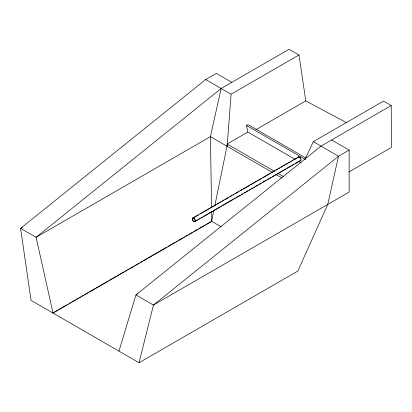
<?xml version="1.0" encoding="UTF-8"?>
<svg xmlns="http://www.w3.org/2000/svg" width="412" height="412" viewBox="0 0 412 412"><rect width="100%" height="100%" fill="white"/><g stroke="black" fill="none" stroke-linecap="round" stroke-linejoin="round"><path stroke-width="0.62" d="M214.786 205.861L227.228 145.034M227.326 143.762L231.086 94.199L298.988 54.997L305.792 100.894L346.647 122.761M213.88 210.249L211.593 221.275L221.234 226.842M298.988 54.997L289.064 49.265L221.162 88.472L210.408 136.645L211.583 207.411M231.796 82.328L216.315 73.388L205.681 79.531L20.6 228.356L31.065 300.394L139.045 362.735L153.439 305.045L338.515 156.225L349.155 150.081L349.155 192.049L153.439 305.045L135.919 294.935L118.97 351.142M304.916 159.609L313.3 141.666L383.541 101.11L391.24 105.56L391.4 147.434L348.789 172.036M221.162 88.472L36.081 237.291L53.035 313.074L211.814 221.404L211.65 211.274M22.269 227.388L20.6 228.356L36.081 237.291L210.408 136.645L272.167 172.304M295.116 159.336L247.859 132.051L246.536 125.48L248.029 124.615L305.74 157.935M227.136 146.301L227.136 144.02L247.859 132.051M255.996 129.641L305.792 100.894M192.677 218.036L298.535 156.921M192.801 218.247L198.373 215.028M200.041 214.065L211.186 207.627M212.298 206.984L216.202 204.733M217.315 204.089L218.988 203.126M220.101 202.483L221.213 201.839M222.331 201.195L223.999 200.232M225.117 199.588L229.015 197.338M230.128 196.694L231.802 195.726M232.914 195.087L234.026 194.443M235.144 193.8L239.042 191.549M240.716 190.581L241.829 189.937M242.941 189.293L249.631 185.436M250.743 184.792L256.872 181.254M257.984 180.611L261.888 178.36M263 177.716L269.685 173.854M270.797 173.21L274.701 170.959M275.813 170.316L277.487 169.353M278.6 168.709L279.712 168.065M280.829 167.421L282.498 166.458M283.616 165.815L284.728 165.171M285.84 164.527L287.514 163.564M288.627 162.92L290.3 161.952M291.413 161.308L292.525 160.67M293.643 160.026L298.654 157.132A1.869 1.076 60 0 1 299.931 157.472M391.24 105.56L321 146.111L135.919 294.935L137.593 293.967M194.67 221.481L197.456 219.869M198.569 219.225L199.681 218.587M200.798 217.943L202.467 216.975M203.585 216.331L207.483 214.08M208.596 213.437L212.494 211.186M213.612 210.542L220.296 206.685M221.409 206.041L232.553 199.609M233.666 198.965L235.34 197.997M236.452 197.353L240.356 195.103M241.468 194.459L242.58 193.815M244.254 192.852L245.367 192.208M246.484 191.565L248.153 190.602M249.265 189.958L250.383 189.314M251.495 188.67L253.169 187.707M254.281 187.063L258.18 184.808M259.297 184.169L260.966 183.201M262.084 182.557L265.982 180.307M267.094 179.663L270.998 177.412M272.111 176.769L286.036 168.729M287.154 168.086L291.052 165.83M292.165 165.191L293.838 164.223M294.951 163.579L298.854 161.329M194.788 221.692L300.647 160.577M52.808 312.945L57.824 310.051M58.937 309.407L65.621 305.549M66.739 304.906L67.851 304.262M68.964 303.618L70.637 302.65M71.75 302.011L75.654 299.756M76.766 299.112L78.435 298.149M79.552 297.505L80.664 296.861M81.782 296.218L83.451 295.255M84.563 294.611L88.467 292.36M89.579 291.717L108.521 280.778M109.638 280.134L116.323 276.277M117.435 275.633L124.12 271.771M125.238 271.132L126.35 270.488M127.463 269.845L129.136 268.876M130.249 268.233L134.152 265.982M135.265 265.338L139.163 263.088M140.281 262.444L141.949 261.481M143.067 260.837L146.966 258.587M148.078 257.943L167.02 247.004M168.137 246.361L174.822 242.503M175.934 241.859L177.052 241.216M178.164 240.572L182.619 237.997M183.737 237.358L184.849 236.715M185.961 236.071L187.635 235.103M188.748 234.459L192.651 232.208M193.764 231.565L197.662 229.314M198.78 228.67L205.464 224.813M206.577 224.169L211.037 221.594M139.045 362.735L297.83 271.06L327.761 204.398L338.515 156.225L313.3 141.666M331.639 139.972L349.155 150.081M205.681 79.531L231.086 94.199M246.536 125.48L305.354 159.434M298.453 161.262L301.234 162.864M227.136 144.02L274.392 171.299M277.729 173.225L283.286 176.439M276.061 174.549L282.174 178.082M298.149 157.466A2.111 1.221 60 0 1 299.848 157.199A2.111 1.221 60 0 1 301.079 159.753A2.111 1.221 60 0 1 299.591 160.469M298.314 157.616A1.869 1.076 60 0 1 298.448 157.322M300.25 157.806A1.869 1.076 60 0 1 300.868 159.089M300.734 160.17A1.869 1.076 60 0 1 300.523 160.366M192.244 218.999A2.111 1.221 60 0 0 194.479 221.785A2.111 1.221 60 0 0 194.479 218.798A2.111 1.221 60 0 0 192.244 218.999M192.414 219.102A1.869 1.076 60 0 0 194.397 221.563A1.869 1.076 60 0 0 194.397 218.921A1.869 1.076 60 0 0 192.414 219.102"/></g></svg>
